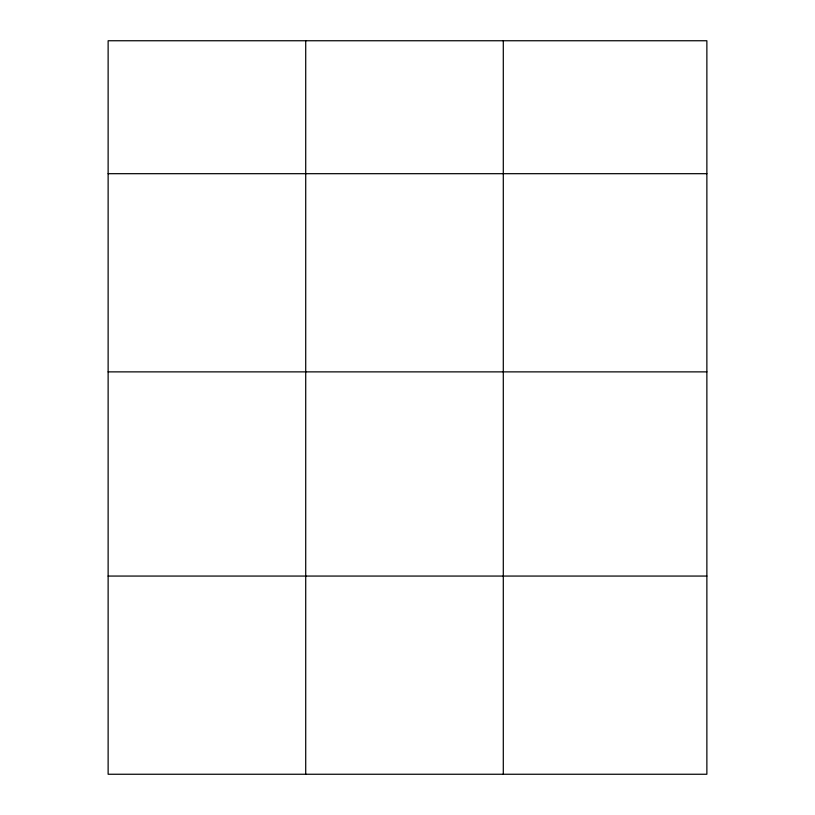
<?xml version="1.0" encoding="UTF-8"?>
<svg xmlns="http://www.w3.org/2000/svg" width="815" height="815" viewBox="0 0 815 815"><rect width="100%" height="100%" fill="white"/><g stroke="black" fill="none" stroke-linecap="round" stroke-linejoin="round"><path stroke-width="1.22" d="M706.87 371.874L706.87 40.75L108.13 40.75L108.13 774.25L706.87 774.25L706.87 371.874L108.13 371.874M108.13 173.687L706.87 173.687M108.13 576.062L706.87 576.062M503.293 40.75L503.293 774.25M305.717 40.75L305.717 774.25"/></g></svg>
